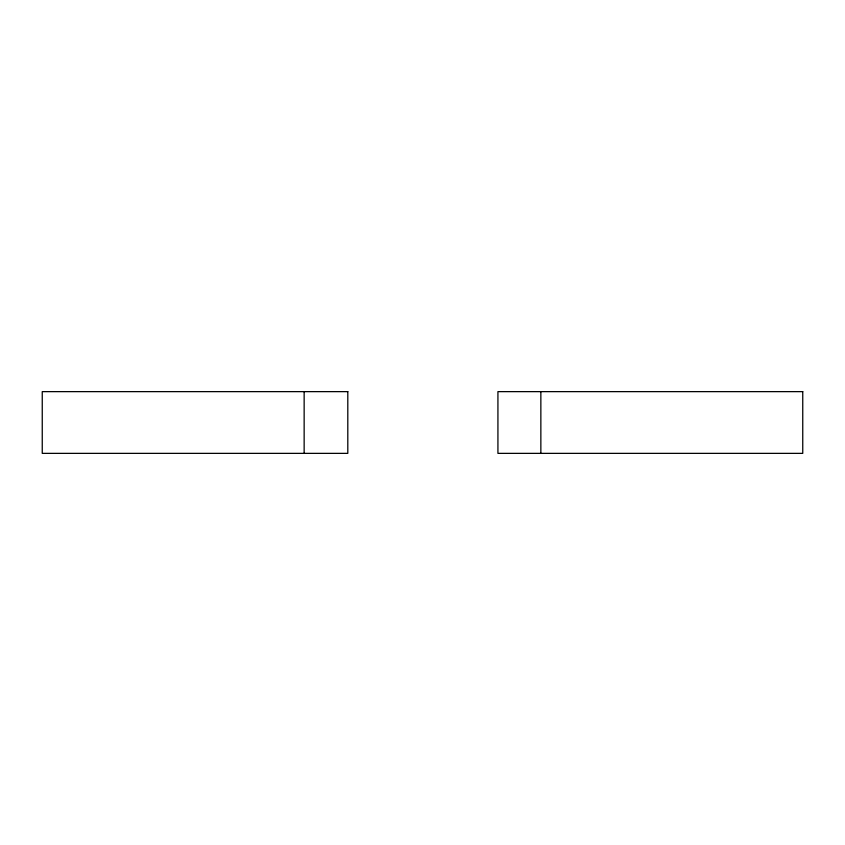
<?xml version="1.0" encoding="UTF-8"?>
<svg xmlns="http://www.w3.org/2000/svg" width="845" height="845" viewBox="0 0 845 845"><rect width="100%" height="100%" fill="white"/><g stroke="black" fill="none" stroke-linecap="round" stroke-linejoin="round"><path stroke-width="1.27" d="M540.853 391.636L540.853 453.364M304.147 391.636L304.147 453.364M347.802 391.636L42.25 391.636L42.25 453.364L347.802 453.364L347.802 391.636M802.75 391.636L497.927 391.636L497.927 453.364L802.75 453.364L802.75 391.636"/></g></svg>
